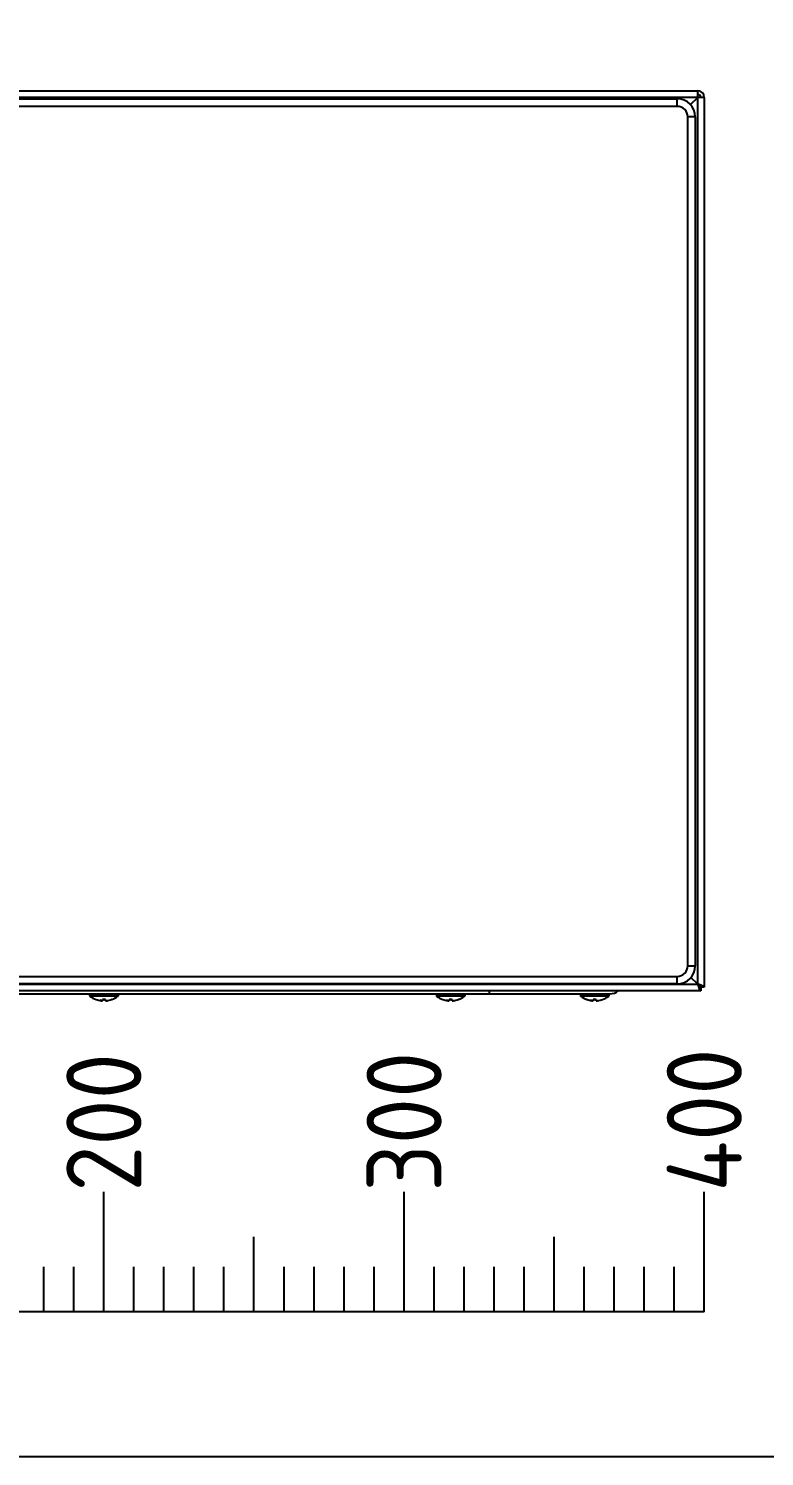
# Model space of a CAD drawing. Header units: millimetres. Extents: x 46697 to 52144, y 25488 to 34806.
# Drawn here: x 46991.7 to 47236.8, y 29307.1 to 29783.1 of the extents above; entities that cross this region are included whole.
import ezdxf
from ezdxf.enums import TextEntityAlignment as Align

# ---------------------------------------------------------------- set-up
doc = ezdxf.new("R2010")
doc.units = ezdxf.units.MM
doc.layers.add('! NO PLOT !', color=7, linetype='Continuous', true_color=0xff75dd, plot=False)
doc.layers.add('000-PI-ORMAR', color=51, linetype='Continuous')
doc.styles.add('PI0', font='isocpeur.ttf', dxfattribs={"width": 0.9})

# ---------------------------------------------------------------- blocks, each defined once
blk = doc.blocks.new('NSYCRN34200')
at = {"layer": '000-PI-ORMAR'}
for p, q in [((51601.79, 29695.54), (51201.79, 29695.54)), ((51203.99, 29697.74), (51599.59, 29697.74)), ((51209.79, 29695.04), (51592.79, 29695.04)), ((51592.79, 29692.54), (51592.79, 29695.04)), ((51599.59, 29695.54), (51597.13, 29693.08)), ((51599.59, 29399.94), (51599.59, 29697.74)), ((51601.79, 29695.54), (51601.79, 29398.94)), ((51592.79, 29692.54), (51209.79, 29692.54)), ((51598.79, 29689.04), (51596.29, 29689.04)), ((51596.29, 29406.04), (51596.29, 29689.04)), ((51598.79, 29689.04), (51598.79, 29406.04)), ((51596.29, 29406.04), (51598.79, 29406.04)), ((51201.79, 29399.94), (51599.59, 29399.94)), ((51209.79, 29402.54), (51592.79, 29402.54)), ((51592.79, 29400.04), (51209.79, 29400.04)), ((51592.79, 29400.04), (51592.79, 29402.54)), ((51599.59, 29399.94), (51597.33, 29402.2)), ((51599.95, 29399.58), (51599.59, 29399.95)), ((51600.59, 29397.74), (51203.99, 29397.74)), ((51233.17, 29396.74), (51570.41, 29396.74)), ((51397.22, 29396.34), (51397.04, 29396.34)), ((51397.04, 29396.34), (51397.04, 29396.04)), ((51397.04, 29396.04), (51406.54, 29396.04)), ((51406.46, 29395.88), (51397.12, 29395.88)), ((51397.25, 29396.42), (51397.27, 29396.74)), ((51397.59, 29396.42), (51399.57, 29396.42)), ((51399.48, 29396.34), (51397.64, 29396.34)), ((51399.57, 29396.42), (51399.62, 29396.74)), ((51400.4, 29396.42), (51400.34, 29396.74)), ((51400.4, 29396.42), (51403.19, 29396.42)), ((51403.09, 29396.34), (51400.5, 29396.34)), ((51403.19, 29396.42), (51403.24, 29396.74)), ((51404.02, 29396.42), (51403.96, 29396.74)), ((51404.02, 29396.42), (51405.99, 29396.42)), ((51405.94, 29396.34), (51404.11, 29396.34)), ((51406.33, 29396.42), (51406.31, 29396.74)), ((51406.54, 29396.34), (51406.36, 29396.34)), ((51406.54, 29396.34), (51406.54, 29396.04)), ((51512.72, 29396.34), (51512.54, 29396.34)), ((51512.54, 29396.34), (51512.54, 29396.04)), ((51512.54, 29396.04), (51522.04, 29396.04)), ((51521.96, 29395.88), (51512.62, 29395.88)), ((51512.75, 29396.42), (51512.77, 29396.74)), ((51513.09, 29396.42), (51515.07, 29396.42)), ((51514.98, 29396.34), (51513.14, 29396.34)), ((51515.07, 29396.42), (51515.12, 29396.74)), ((51515.9, 29396.42), (51515.84, 29396.74)), ((51515.9, 29396.42), (51518.69, 29396.42)), ((51518.59, 29396.34), (51516, 29396.34)), ((51518.69, 29396.42), (51518.74, 29396.74)), ((51519.52, 29396.42), (51519.46, 29396.74)), ((51519.52, 29396.42), (51521.49, 29396.42)), ((51521.44, 29396.34), (51519.61, 29396.34)), ((51521.83, 29396.42), (51521.81, 29396.74)), ((51522.04, 29396.34), (51521.86, 29396.34)), ((51522.04, 29396.34), (51522.04, 29396.04)), ((51530.29, 29396.74), (51530.29, 29397.74)), ((51560.72, 29396.34), (51560.54, 29396.34)), ((51560.54, 29396.34), (51560.54, 29396.04)), ((51560.54, 29396.04), (51570.04, 29396.04)), ((51569.96, 29395.88), (51560.62, 29395.88)), ((51560.75, 29396.42), (51560.77, 29396.74)), ((51561.09, 29396.42), (51563.07, 29396.42)), ((51562.98, 29396.34), (51561.14, 29396.34)), ((51563.07, 29396.42), (51563.12, 29396.74)), ((51563.9, 29396.42), (51563.84, 29396.74)), ((51563.9, 29396.42), (51566.69, 29396.42)), ((51566.59, 29396.34), (51564, 29396.34)), ((51566.69, 29396.42), (51566.74, 29396.74)), ((51567.52, 29396.42), (51567.46, 29396.74)), ((51567.52, 29396.42), (51569.49, 29396.42)), ((51569.44, 29396.34), (51567.61, 29396.34)), ((51569.83, 29396.42), (51569.81, 29396.74)), ((51570.04, 29396.34), (51569.86, 29396.34)), ((51570.04, 29396.34), (51570.04, 29396.04)), ((51599.91, 29399.62), (51600.44, 29399.09)), ((51600.44, 29399.09), (51599.95, 29399.58)), ((51600.22, 29399.12), (51600.44, 29399.09)), ((51600.44, 29399.09), (51600.42, 29399.31)), ((51600.44, 29399.09), (51600.59, 29399.07)), ((51600.46, 29398.94), (51600.44, 29399.09)), ((51601.79, 29398.94), (51600.59, 29398.94)), ((51600.59, 29398.94), (51600.59, 29397.74)), ((51399.24, 29394.78), (51399.19, 29394.79)), ((51399.25, 29394.77), (51399.27, 29394.77)), ((51400.98, 29394.44), (51400.97, 29394.44)), ((51400.97, 29394.44), (51400.97, 29394.44)), ((51400.97, 29394.44), (51400.98, 29394.44)), ((51400.98, 29394.44), (51400.97, 29394.44)), ((51400.97, 29394.44), (51400.97, 29394.41)), ((51401.1, 29394.41), (51401.08, 29394.42)), ((51401.08, 29394.42), (51401.08, 29394.42)), ((51401.13, 29394.41), (51401.1, 29394.41)), ((51401.14, 29394.41), (51401.13, 29394.41)), ((51401.28, 29394.78), (51401.28, 29394.42)), ((51401.28, 29394.77), (51401.59, 29394.77)), ((51401.59, 29394.77), (51401.99, 29394.77)), ((51401.99, 29394.77), (51402.31, 29394.77)), ((51402.31, 29394.42), (51402.31, 29394.78)), ((51402.61, 29394.44), (51402.61, 29394.44)), ((51402.61, 29394.44), (51402.61, 29394.44)), ((51402.61, 29394.44), (51402.61, 29394.42)), ((51402.61, 29394.41), (51402.61, 29394.42)), ((51404.31, 29394.77), (51404.34, 29394.77)), ((51404.4, 29394.79), (51404.34, 29394.78)), ((51514.74, 29394.78), (51514.69, 29394.79)), ((51514.75, 29394.77), (51514.77, 29394.77)), ((51516.48, 29394.44), (51516.47, 29394.44)), ((51516.47, 29394.44), (51516.47, 29394.44)), ((51516.47, 29394.44), (51516.48, 29394.44)), ((51516.48, 29394.44), (51516.47, 29394.44)), ((51516.47, 29394.44), (51516.47, 29394.41)), ((51516.6, 29394.41), (51516.58, 29394.42)), ((51516.58, 29394.42), (51516.58, 29394.42)), ((51516.63, 29394.41), (51516.6, 29394.41)), ((51516.64, 29394.41), (51516.63, 29394.41)), ((51516.78, 29394.78), (51516.78, 29394.42)), ((51516.78, 29394.77), (51517.09, 29394.77)), ((51517.09, 29394.77), (51517.49, 29394.77)), ((51517.49, 29394.77), (51517.81, 29394.77)), ((51517.79, 29394.77), (51517.81, 29394.77)), ((51517.81, 29394.42), (51517.81, 29394.78)), ((51518.11, 29394.44), (51518.11, 29394.44)), ((51518.11, 29394.44), (51518.11, 29394.44)), ((51518.11, 29394.44), (51518.11, 29394.42)), ((51518.11, 29394.41), (51518.11, 29394.42)), ((51519.81, 29394.77), (51519.84, 29394.77)), ((51519.9, 29394.79), (51519.84, 29394.78)), ((51562.74, 29394.78), (51562.69, 29394.79)), ((51562.75, 29394.77), (51562.77, 29394.77)), ((51564.48, 29394.44), (51564.47, 29394.44)), ((51564.47, 29394.44), (51564.47, 29394.44)), ((51564.47, 29394.44), (51564.48, 29394.44)), ((51564.48, 29394.44), (51564.47, 29394.44)), ((51564.47, 29394.44), (51564.47, 29394.41)), ((51564.6, 29394.41), (51564.58, 29394.42)), ((51564.58, 29394.42), (51564.58, 29394.42)), ((51564.63, 29394.41), (51564.6, 29394.41)), ((51564.64, 29394.41), (51564.63, 29394.41)), ((51564.78, 29394.78), (51564.78, 29394.42)), ((51564.78, 29394.77), (51565.09, 29394.77)), ((51565.09, 29394.77), (51565.49, 29394.77)), ((51565.49, 29394.77), (51565.81, 29394.77)), ((51565.79, 29394.77), (51565.81, 29394.77)), ((51565.81, 29394.42), (51565.81, 29394.78)), ((51566.11, 29394.44), (51566.11, 29394.44)), ((51566.11, 29394.44), (51566.11, 29394.44)), ((51566.11, 29394.44), (51566.11, 29394.42)), ((51566.11, 29394.41), (51566.11, 29394.42)), ((51567.81, 29394.77), (51567.84, 29394.77)), ((51567.81, 29394.77), (51567.82, 29394.77)), ((51567.9, 29394.79), (51567.84, 29394.78))]:
    blk.add_line(p, q, dxfattribs=at)
for centre, radius, start, end in [((51592.79, 29689.04), 6, 0, 90), ((51599.59, 29695.54), 2.2, 0, 90), ((51599.59, 29695.54), 1, 0, 90), ((51592.79, 29689.04), 3.5, 359.9956, 90.0044), ((51592.79, 29406.04), 6, 270, 360), ((51592.79, 29406.04), 3.5, 269.9956, 0.0044), ((51397.24, 29396.04), 0.2, 180, 233.508), ((51401.79, 29402.19), 7.85, 233.5078, 250.6115), ((51521.68, 29407.16), 124.55, 184.7967, 184.9432), ((51399.48, 29396.43), 0.0867, 270.0502, 282.7298), ((51404.11, 29396.43), 0.0868, 257.2509, 269.951), ((51401.79, 29402.19), 7.85, 289.3885, 306.492), ((51281.39, 29407.2), 125.07, 355.0572, 355.2031), ((51406.34, 29396.04), 0.2, 306.492, 0), ((51512.74, 29396.04), 0.2, 180, 233.508), ((51517.29, 29402.19), 7.85, 233.5078, 250.6115), ((51637.18, 29407.16), 124.55, 184.7967, 184.9432), ((51514.98, 29396.43), 0.0867, 270.0502, 282.7298), ((51519.61, 29396.43), 0.0868, 257.2509, 269.951), ((51517.29, 29402.19), 7.85, 289.3885, 306.492), ((51396.89, 29407.2), 125.07, 355.0572, 355.2031), ((51521.84, 29396.04), 0.2, 306.492, 0), ((51560.74, 29396.04), 0.2, 180, 233.508), ((51565.29, 29402.19), 7.85, 233.5078, 250.6115), ((51685.18, 29407.16), 124.55, 184.7967, 184.9432), ((51562.98, 29396.43), 0.0867, 270.0502, 282.7298), ((51567.61, 29396.43), 0.0868, 257.2509, 269.951), ((51565.29, 29402.19), 7.85, 289.3885, 306.492), ((51444.89, 29407.2), 125.07, 355.0572, 355.2031), ((51569.84, 29396.04), 0.2, 306.492, 0), ((51570.41, 29401.24), 4.5, 270, 307.2113), ((51399.25, 29394.98), 0.201, 250.6573, 266.5161), ((51401.79, 29402.19), 7.83, 251.002, 262.9643), ((51399.25, 29394.97), 0.198, 266.533, 268.3292), ((51401.05, 29398.31), 3.9, 266.7408, 267.4048), ((51401.58, 29397.39), 3.04, 255.8012, 258.344), ((51401.05, 29398.31), 3.9, 267.4048, 268.0768), ((51401.05, 29398.32), 3.91, 268.0768, 268.7569), ((51402.01, 29399.57), 5.24, 258.6072, 259.7973), ((51402.03, 29399.55), 5.21, 258.3879, 260.1193), ((51401.05, 29398.34), 3.93, 271.2424, 273.2486), ((51401.79, 29312.31), 82.47, 89.6422, 90.3578), ((51402.53, 29398.34), 3.93, 266.7514, 268.7576), ((51401.79, 29402.22), 7.83, 274.782, 275.2036), ((51401.58, 29399.56), 5.23, 280.2031, 281.4046), ((51401.47, 29400.05), 5.73, 281.5065, 285.8691), ((51402.53, 29398.32), 3.91, 271.2431, 271.914), ((51402.53, 29398.31), 3.9, 271.914, 272.5861), ((51402.53, 29398.31), 3.9, 272.586, 273.2592), ((51401.79, 29402.19), 7.83, 277.0357, 288.998), ((51404.33, 29394.97), 0.197, 265.4325, 271.6374), ((51404.33, 29394.98), 0.201, 273.4837, 289.3425), ((51404.33, 29394.97), 0.198, 271.6695, 273.4668), ((51514.75, 29394.98), 0.201, 250.6573, 266.5161), ((51517.29, 29402.19), 7.83, 251.002, 262.9643), ((51514.75, 29394.97), 0.198, 266.533, 268.3292), ((51516.55, 29398.31), 3.9, 266.7408, 267.4048), ((51517.08, 29397.39), 3.04, 255.8012, 258.344), ((51516.55, 29398.31), 3.9, 267.4048, 268.0768), ((51516.55, 29398.32), 3.91, 268.0768, 268.7569), ((51517.51, 29399.57), 5.24, 258.6072, 259.7973), ((51517.53, 29399.55), 5.21, 258.3879, 260.1193), ((51516.55, 29398.34), 3.93, 271.2424, 273.2486), ((51517.29, 29312.31), 82.47, 89.6422, 90.3578), ((51518.03, 29398.34), 3.93, 266.7514, 268.7576), ((51517.29, 29402.22), 7.83, 274.782, 275.2036), ((51517.08, 29399.56), 5.23, 280.2031, 281.4046), ((51516.97, 29400.05), 5.73, 281.5065, 285.8691), ((51518.03, 29398.32), 3.91, 271.2431, 271.914), ((51518.03, 29398.31), 3.9, 271.914, 272.5861), ((51518.03, 29398.31), 3.9, 272.586, 273.2592), ((51517.29, 29402.19), 7.83, 277.0357, 288.998), ((51519.83, 29394.97), 0.197, 265.4325, 271.6374), ((51519.83, 29394.98), 0.201, 273.4837, 289.3425), ((51519.83, 29394.97), 0.198, 271.6695, 273.4668), ((51562.75, 29394.98), 0.201, 250.6573, 266.5161), ((51565.29, 29402.19), 7.83, 251.002, 262.9643), ((51562.75, 29394.97), 0.198, 266.533, 268.3292), ((51564.55, 29398.31), 3.9, 266.7408, 267.4048), ((51565.08, 29397.39), 3.04, 255.8012, 258.344), ((51564.55, 29398.31), 3.9, 267.4048, 268.0768), ((51564.55, 29398.32), 3.91, 268.0768, 268.7569), ((51565.51, 29399.57), 5.24, 258.6072, 259.7973), ((51565.53, 29399.55), 5.21, 258.3879, 260.1193), ((51564.55, 29398.34), 3.93, 271.2424, 273.2486), ((51565.29, 29312.31), 82.47, 89.6422, 90.3578), ((51566.03, 29398.34), 3.93, 266.7514, 268.7576), ((51565.29, 29402.22), 7.83, 274.782, 275.2036), ((51565.08, 29399.56), 5.23, 280.2031, 281.4046), ((51564.97, 29400.05), 5.73, 281.5065, 285.8691), ((51566.03, 29398.32), 3.91, 271.2431, 271.914), ((51566.03, 29398.31), 3.9, 271.914, 272.5861), ((51566.03, 29398.31), 3.9, 272.586, 273.2592), ((51565.29, 29402.19), 7.83, 277.0357, 288.998), ((51567.83, 29394.97), 0.197, 265.4325, 271.6374), ((51567.83, 29394.98), 0.201, 273.4837, 289.3425), ((51567.83, 29394.97), 0.198, 271.6695, 273.4668)]:
    blk.add_arc(centre, radius, start, end, dxfattribs=at)
for points, knots in [([(51599.59, 29399.94), (51599.84, 29399.79), (51600.24, 29399.55), (51600.59, 29399.13), (51600.59, 29398.94)], [0, 0, 0, 0, 0.599122, 1, 1, 1, 1]), ([(51600.59, 29398.94), (51600.4, 29398.94), (51599.98, 29399.3), (51599.75, 29399.7), (51599.59, 29399.94)], [0, 0, 0, 0, 0.400867, 1, 1, 1, 1]), ([(51599.59, 29399.94), (51599.62, 29399.83), (51599.75, 29399.41), (51599.87, 29398.98), (51599.98, 29398.68)], [0, 0, 0, 0, 0.263256, 1, 1, 1, 1]), ([(51600.86, 29399.55), (51600.76, 29399.59), (51600.34, 29399.72), (51599.92, 29399.85), (51599.59, 29399.94)], [0, 0, 0, 0, 0.230693, 1, 1, 1, 1]), ([(51397.22, 29396.34), (51397.23, 29396.34), (51397.23, 29396.35), (51397.24, 29396.35), (51397.24, 29396.37), (51397.25, 29396.39), (51397.25, 29396.41), (51397.25, 29396.42)], [0, 0, 0, 0, 0.123764, 0.216571, 0.333138, 0.633161, 1, 1, 1, 1]), ([(51397.59, 29396.42), (51397.6, 29396.41), (51397.6, 29396.39), (51397.61, 29396.37), (51397.62, 29396.35), (51397.63, 29396.34), (51397.64, 29396.34), (51397.64, 29396.34)], [0, 0, 0, 0, 0.327004, 0.541766, 0.722569, 0.871376, 1, 1, 1, 1]), ([(51399.5, 29396.34), (51399.51, 29396.35), (51399.55, 29396.37), (51399.57, 29396.4), (51399.57, 29396.42)], [0, 0, 0, 0, 0.482222, 1, 1, 1, 1]), ([(51400.4, 29396.42), (51400.4, 29396.4), (51400.43, 29396.36), (51400.47, 29396.34), (51400.5, 29396.34)], [0, 0, 0, 0, 0.505262, 1, 1, 1, 1]), ([(51403.09, 29396.34), (51403.11, 29396.34), (51403.16, 29396.36), (51403.18, 29396.4), (51403.19, 29396.42)], [0, 0, 0, 0, 0.494781, 1, 1, 1, 1]), ([(51404.02, 29396.42), (51404.02, 29396.4), (51404.04, 29396.37), (51404.07, 29396.35), (51404.09, 29396.34)], [0, 0, 0, 0, 0.517817, 1, 1, 1, 1]), ([(51405.94, 29396.34), (51405.95, 29396.34), (51405.96, 29396.35), (51405.97, 29396.36), (51405.98, 29396.38), (51405.99, 29396.41), (51405.99, 29396.42)], [0, 0, 0, 0, 0.174401, 0.333498, 0.526316, 1, 1, 1, 1]), ([(51406.33, 29396.42), (51406.33, 29396.41), (51406.34, 29396.39), (51406.34, 29396.37), (51406.35, 29396.35), (51406.35, 29396.35), (51406.36, 29396.34), (51406.36, 29396.34)], [0, 0, 0, 0, 0.366879, 0.666903, 0.783461, 0.876256, 1, 1, 1, 1]), ([(51512.72, 29396.34), (51512.73, 29396.34), (51512.73, 29396.35), (51512.74, 29396.35), (51512.74, 29396.37), (51512.75, 29396.39), (51512.75, 29396.41), (51512.75, 29396.42)], [0, 0, 0, 0, 0.123764, 0.216571, 0.333138, 0.633161, 1, 1, 1, 1]), ([(51513.09, 29396.42), (51513.1, 29396.41), (51513.1, 29396.39), (51513.11, 29396.37), (51513.12, 29396.35), (51513.13, 29396.34), (51513.14, 29396.34), (51513.14, 29396.34)], [0, 0, 0, 0, 0.327004, 0.541766, 0.722569, 0.871376, 1, 1, 1, 1]), ([(51515, 29396.34), (51515.01, 29396.35), (51515.05, 29396.37), (51515.07, 29396.4), (51515.07, 29396.42)], [0, 0, 0, 0, 0.482222, 1, 1, 1, 1]), ([(51515.9, 29396.42), (51515.9, 29396.4), (51515.93, 29396.36), (51515.97, 29396.34), (51516, 29396.34)], [0, 0, 0, 0, 0.505262, 1, 1, 1, 1]), ([(51518.59, 29396.34), (51518.61, 29396.34), (51518.66, 29396.36), (51518.68, 29396.4), (51518.69, 29396.42)], [0, 0, 0, 0, 0.494781, 1, 1, 1, 1]), ([(51519.52, 29396.42), (51519.52, 29396.4), (51519.54, 29396.37), (51519.57, 29396.35), (51519.59, 29396.34)], [0, 0, 0, 0, 0.517817, 1, 1, 1, 1]), ([(51521.44, 29396.34), (51521.45, 29396.34), (51521.46, 29396.35), (51521.47, 29396.36), (51521.48, 29396.38), (51521.49, 29396.41), (51521.49, 29396.42)], [0, 0, 0, 0, 0.174401, 0.333498, 0.526316, 1, 1, 1, 1]), ([(51521.83, 29396.42), (51521.83, 29396.41), (51521.84, 29396.39), (51521.84, 29396.37), (51521.85, 29396.35), (51521.85, 29396.35), (51521.86, 29396.34), (51521.86, 29396.34)], [0, 0, 0, 0, 0.366879, 0.666903, 0.783461, 0.876256, 1, 1, 1, 1]), ([(51560.72, 29396.34), (51560.73, 29396.34), (51560.73, 29396.35), (51560.74, 29396.35), (51560.74, 29396.37), (51560.75, 29396.39), (51560.75, 29396.41), (51560.75, 29396.42)], [0, 0, 0, 0, 0.123764, 0.216571, 0.333138, 0.633161, 1, 1, 1, 1]), ([(51561.09, 29396.42), (51561.1, 29396.41), (51561.1, 29396.39), (51561.11, 29396.37), (51561.12, 29396.35), (51561.13, 29396.34), (51561.14, 29396.34), (51561.14, 29396.34)], [0, 0, 0, 0, 0.327004, 0.541766, 0.722569, 0.871376, 1, 1, 1, 1]), ([(51563, 29396.34), (51563.01, 29396.35), (51563.05, 29396.37), (51563.07, 29396.4), (51563.07, 29396.42)], [0, 0, 0, 0, 0.482222, 1, 1, 1, 1]), ([(51563.9, 29396.42), (51563.9, 29396.4), (51563.93, 29396.36), (51563.97, 29396.34), (51564, 29396.34)], [0, 0, 0, 0, 0.505262, 1, 1, 1, 1]), ([(51566.59, 29396.34), (51566.61, 29396.34), (51566.66, 29396.36), (51566.68, 29396.4), (51566.69, 29396.42)], [0, 0, 0, 0, 0.494781, 1, 1, 1, 1]), ([(51567.52, 29396.42), (51567.52, 29396.4), (51567.54, 29396.37), (51567.57, 29396.35), (51567.59, 29396.34)], [0, 0, 0, 0, 0.517817, 1, 1, 1, 1]), ([(51569.44, 29396.34), (51569.45, 29396.34), (51569.46, 29396.35), (51569.47, 29396.36), (51569.48, 29396.38), (51569.49, 29396.41), (51569.49, 29396.42)], [0, 0, 0, 0, 0.174401, 0.333498, 0.526316, 1, 1, 1, 1]), ([(51569.83, 29396.42), (51569.83, 29396.41), (51569.84, 29396.39), (51569.84, 29396.37), (51569.85, 29396.35), (51569.85, 29396.35), (51569.86, 29396.34), (51569.86, 29396.34)], [0, 0, 0, 0, 0.366879, 0.666903, 0.783461, 0.876256, 1, 1, 1, 1]), ([(51599.98, 29398.68), (51600.07, 29398.44), (51600.18, 29398.11), (51600.46, 29397.74), (51600.59, 29397.74)], [0, 0, 0, 0, 0.656717, 1, 1, 1, 1]), ([(51601.79, 29398.94), (51601.79, 29399.07), (51601.42, 29399.35), (51601.09, 29399.47), (51600.86, 29399.55)], [0, 0, 0, 0, 0.343275, 1, 1, 1, 1]), ([(51400.97, 29394.44), (51400.92, 29394.45), (51400.73, 29394.49), (51400.54, 29394.55), (51400.4, 29394.59)], [0, 0, 0, 0, 0.244955, 1, 1, 1, 1]), ([(51400.4, 29394.59), (51400.44, 29394.58), (51400.58, 29394.52), (51400.73, 29394.47), (51400.84, 29394.44)], [0, 0, 0, 0, 0.246218, 1, 1, 1, 1]), ([(51402.61, 29394.42), (51402.65, 29394.42), (51402.79, 29394.46), (51402.93, 29394.5), (51403.04, 29394.54)], [0, 0, 0, 0, 0.254274, 1, 1, 1, 1]), ([(51516.47, 29394.44), (51516.42, 29394.45), (51516.23, 29394.49), (51516.04, 29394.55), (51515.9, 29394.59)], [0, 0, 0, 0, 0.244955, 1, 1, 1, 1]), ([(51515.9, 29394.59), (51515.94, 29394.58), (51516.08, 29394.52), (51516.23, 29394.47), (51516.34, 29394.44)], [0, 0, 0, 0, 0.246218, 1, 1, 1, 1]), ([(51518.11, 29394.42), (51518.15, 29394.42), (51518.29, 29394.46), (51518.43, 29394.5), (51518.54, 29394.54)], [0, 0, 0, 0, 0.254274, 1, 1, 1, 1]), ([(51564.47, 29394.44), (51564.42, 29394.45), (51564.23, 29394.49), (51564.04, 29394.55), (51563.9, 29394.59)], [0, 0, 0, 0, 0.244955, 1, 1, 1, 1]), ([(51563.9, 29394.59), (51563.94, 29394.58), (51564.08, 29394.52), (51564.23, 29394.47), (51564.34, 29394.44)], [0, 0, 0, 0, 0.246218, 1, 1, 1, 1]), ([(51566.11, 29394.42), (51566.15, 29394.42), (51566.29, 29394.46), (51566.43, 29394.5), (51566.54, 29394.54)], [0, 0, 0, 0, 0.254274, 1, 1, 1, 1])]:
    blk.add_open_spline(points, degree=3, knots=knots, dxfattribs=at)

msp = doc.modelspace()

# ---------------------------------------------------------------- linework, layer by layer
at = {"layer": '! NO PLOT !', "ltscale": 0.25}
msp.add_lwpolyline([(46746.15, 29900.13), (46748.93, 29307.11), (47374.13, 29307.11), (47374.13, 29582.36), (47499.06, 29582.36), (47499.06, 29902.91), (46746.15, 29900.13)], dxfattribs=at)
at = {"color": 7}
for p, q in [((47016.76, 29355.35), (47016.76, 29395.35)), ((47016.76, 29355.35), (47016.76, 29395.35)), ((47016.76, 29355.35), (47016.76, 29395.35)), ((47016.76, 29355.35), (47016.76, 29395.35)), ((47016.76, 29355.35), (47016.76, 29395.35)), ((47016.76, 29355.35), (47016.76, 29395.35)), ((47016.76, 29355.35), (47016.76, 29395.35)), ((47016.76, 29355.35), (47016.76, 29395.35)), ((47116.76, 29355.35), (47116.76, 29395.35)), ((47216.76, 29355.35), (47216.76, 29395.35)), ((47066.76, 29355.35), (47066.76, 29380.35)), ((47166.76, 29355.35), (47166.76, 29380.35)), ((46996.76, 29355.35), (46996.76, 29370.35)), ((47006.76, 29355.35), (47006.76, 29370.35)), ((47026.76, 29355.35), (47026.76, 29370.35)), ((47036.76, 29355.35), (47036.76, 29370.35)), ((47046.76, 29355.35), (47046.76, 29370.35)), ((47056.76, 29355.35), (47056.76, 29370.35)), ((47076.76, 29355.35), (47076.76, 29370.35)), ((47086.76, 29355.35), (47086.76, 29370.35)), ((47096.76, 29355.35), (47096.76, 29370.35)), ((47106.76, 29355.35), (47106.76, 29370.35)), ((47126.76, 29355.35), (47126.76, 29370.35)), ((47136.76, 29355.35), (47136.76, 29370.35)), ((47146.76, 29355.35), (47146.76, 29370.35)), ((47156.76, 29355.35), (47156.76, 29370.35)), ((47176.76, 29355.35), (47176.76, 29370.35)), ((47186.76, 29355.35), (47186.76, 29370.35)), ((47196.76, 29355.35), (47196.76, 29370.35)), ((47206.76, 29355.35), (47206.76, 29370.35)), ((47216.76, 29355.35), (46816.76, 29355.35))]:
    msp.add_line(p, q, dxfattribs=at)

# ---------------------------------------------------------------- block references
at = {"layer": '000-PI-ORMAR'}
msp.add_blockref('NSYCRN34200', (-4385.03, 64.6), dxfattribs=at)

# ---------------------------------------------------------------- texts
at = {"color": 7, "style": 'PI0', "width": 0.9}
for s, p in [('200', (47016.76, 29395.35)), ('300', (47116.76, 29395.35)), ('400', (47216.76, 29395.35))]:
    msp.add_text(s, height=25, rotation=90, dxfattribs=at).set_placement(p, align=Align.MIDDLE_LEFT)

doc.saveas('drawing.dxf')
